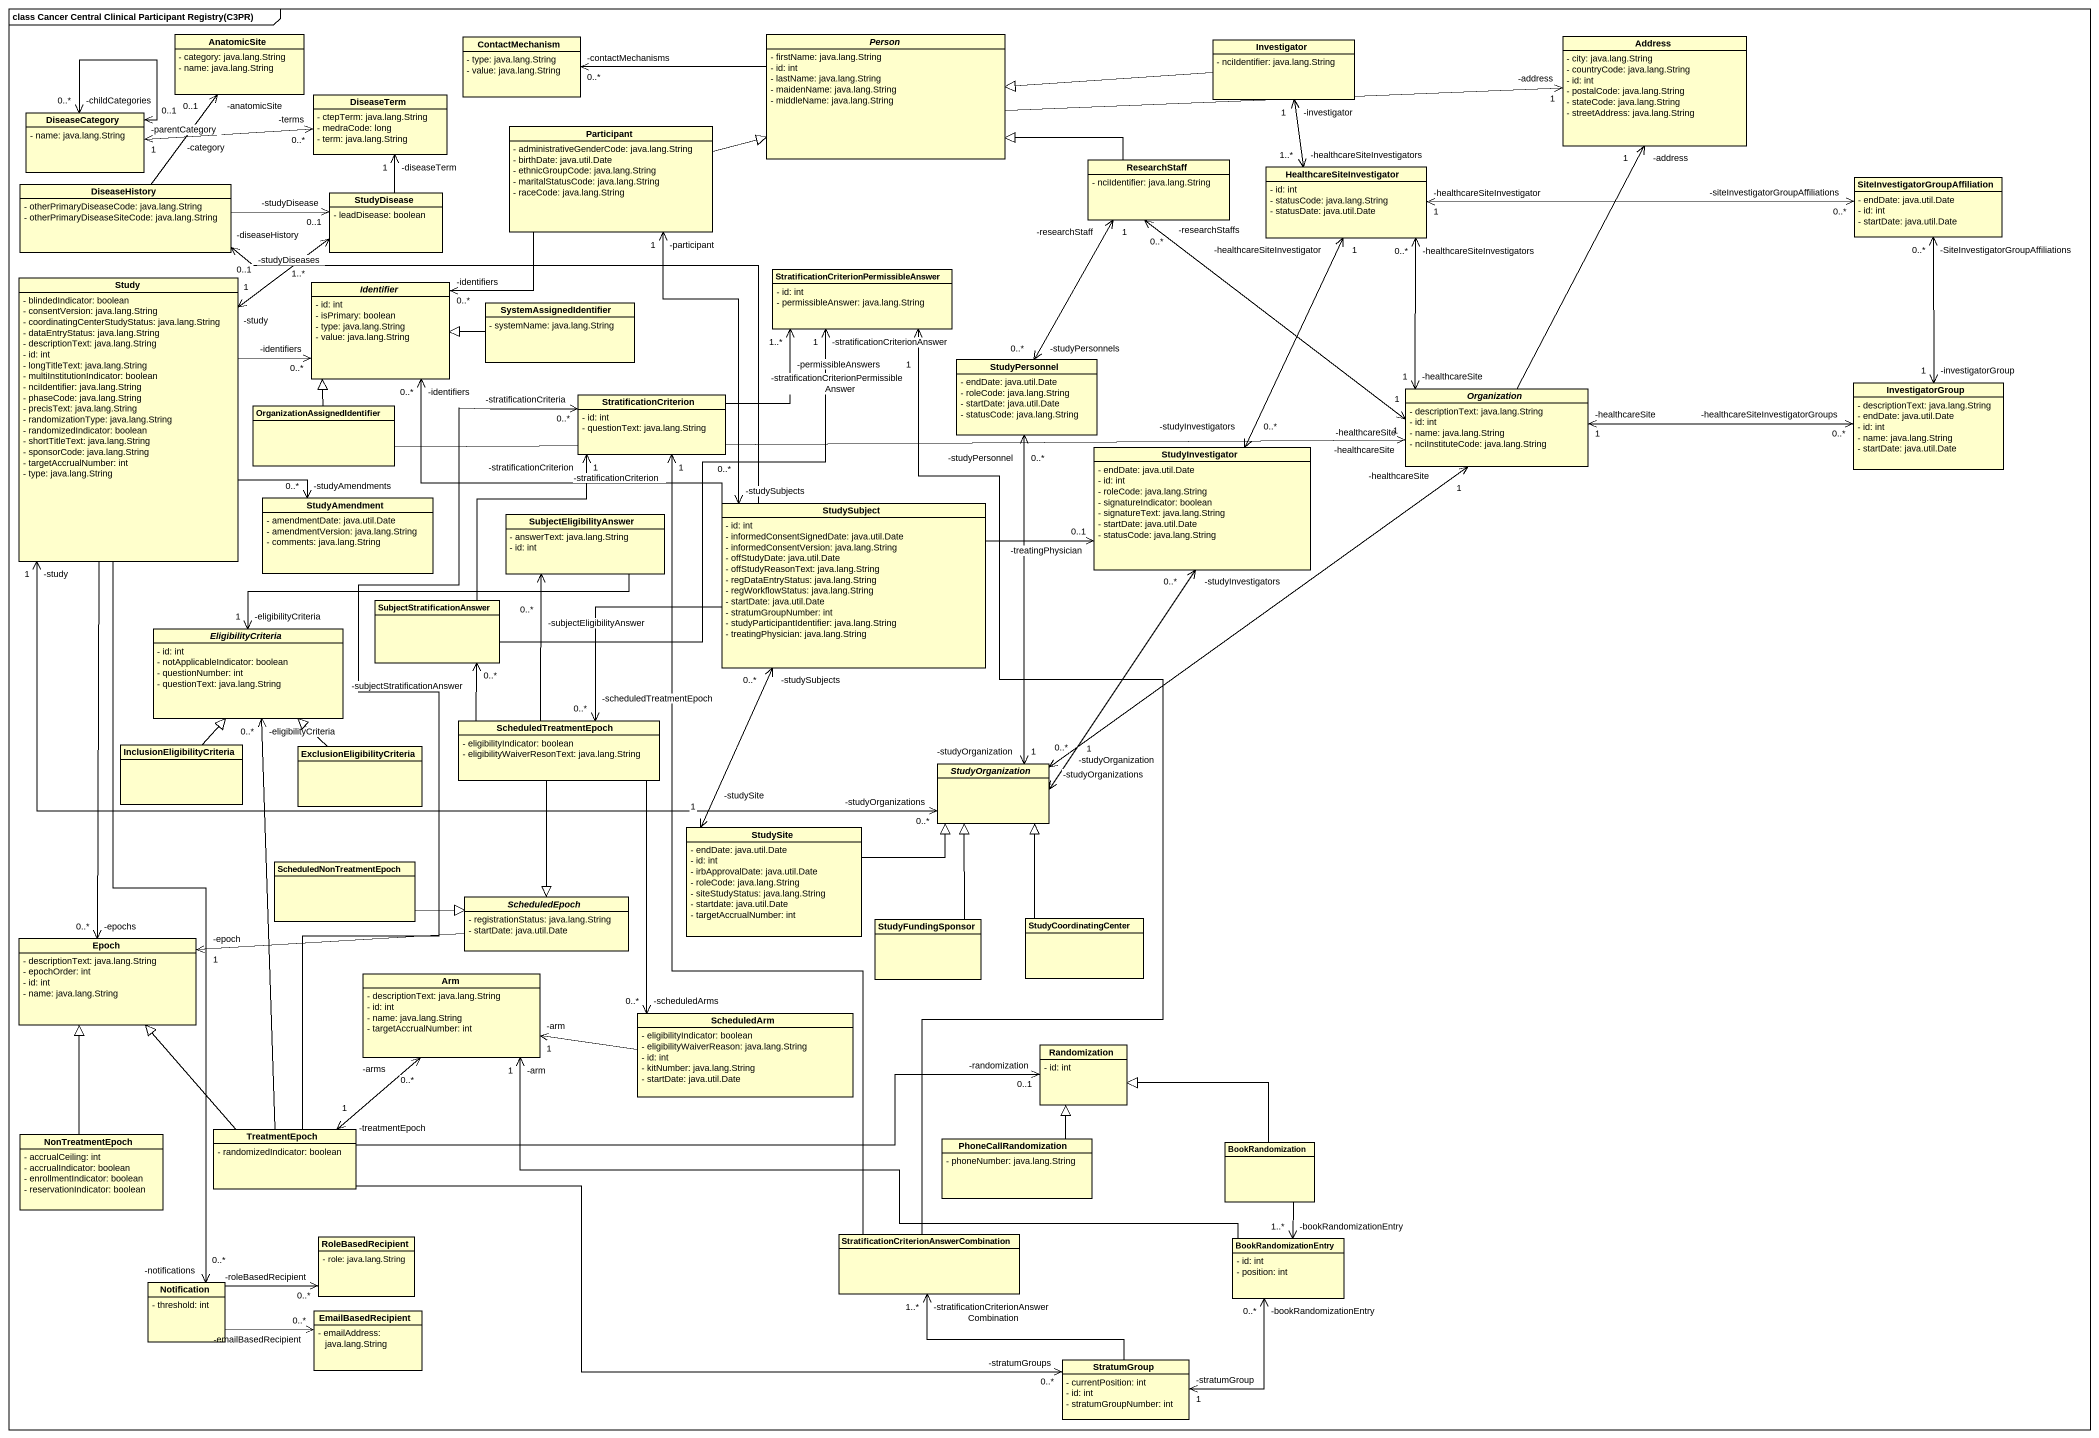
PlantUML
@startuml
mainframe class Cancer Central Clinical Participant Registry(C3PR)
hide circle
hide empty members
skinparam classAttributeIconSize 0
class AnatomicSite {
  - category: java.lang.String
  - name: java.lang.String
}
class ContactMechanism {
  - type: java.lang.String
  - value: java.lang.String
}
abstract class "Person" as Person_ {
  - firstName: java.lang.String
  - id: int
  - lastName: java.lang.String
  - maidenName: java.lang.String
  - middleName: java.lang.String
}
class Investigator {
  - nciIdentifier: java.lang.String
}
class Address {
  - city: java.lang.String
  - countryCode: java.lang.String
  - id: int
  - postalCode: java.lang.String
  - stateCode: java.lang.String
  - streetAddress: java.lang.String
}
class DiseaseCategory {
  - name: java.lang.String
}
class DiseaseTerm {
  - ctepTerm: java.lang.String
  - medraCode: long
  - term: java.lang.String
}
class "Participant" as Participant_ {
  - administrativeGenderCode: java.lang.String
  - birthDate: java.util.Date
  - ethnicGroupCode: java.lang.String
  - maritalStatusCode: java.lang.String
  - raceCode: java.lang.String
}
class ResearchStaff {
  - nciIdentifier: java.lang.String
}
class HealthcareSiteInvestigator {
  - id: int
  - statusCode: java.lang.String
  - statusDate: java.util.Date
}
class DiseaseHistory {
  - otherPrimaryDiseaseCode: java.lang.String
  - otherPrimaryDiseaseSiteCode: java.lang.String
}
class StudyDisease {
  - leadDisease: boolean
}
class "SiteInvestigatorGroupAffiliation" as SiteInvestigatorGroupAffilia {
  - endDate: java.util.Date
  - id: int
  - startDate: java.util.Date
}
class Study {
  - blindedIndicator: boolean
  - consentVersion: java.lang.String
  - coordinatingCenterStudyStatus: java.lang.String
  - dataEntryStatus: java.lang.String
  - descriptionText: java.lang.String
  - id: int
  - longTitleText: java.lang.String
  - multiInstitutionIndicator: boolean
  - nciIdentifier: java.lang.String
  - phaseCode: java.lang.String
  - precisText: java.lang.String
  - randomizationType: java.lang.String
  - randomizedIndicator: boolean
  - shortTitleText: java.lang.String
  - sponsorCode: java.lang.String
  - targetAccrualNumber: int
  - type: java.lang.String
}
abstract class Identifier {
  - id: int
  - isPrimary: boolean
  - type: java.lang.String
  - value: java.lang.String
}
class "StratificationCriterionPermissibleAnswer" as StratificationCriterionPermi {
  - id: int
  - permissibleAnswer: java.lang.String
}
class SystemAssignedIdentifier {
  - systemName: java.lang.String
}
class StudyPersonnel {
  - endDate: java.util.Date
  - roleCode: java.lang.String
  - startDate: java.util.Date
  - statusCode: java.lang.String
}
class StratificationCriterion {
  - id: int
  - questionText: java.lang.String
}
abstract class Organization {
  - descriptionText: java.lang.String
  - id: int
  - name: java.lang.String
  - nciInstituteCode: java.lang.String
}
class InvestigatorGroup {
  - descriptionText: java.lang.String
  - endDate: java.util.Date
  - id: int
  - name: java.lang.String
  - startDate: java.util.Date
}
class "OrganizationAssignedIdentifier" as OrganizationAssignedIdentifi
class StudyInvestigator {
  - endDate: java.util.Date
  - id: int
  - roleCode: java.lang.String
  - signatureIndicator: boolean
  - signatureText: java.lang.String
  - startDate: java.util.Date
  - statusCode: java.lang.String
}
class StudyAmendment {
  - amendmentDate: java.util.Date
  - amendmentVersion: java.lang.String
  - comments: java.lang.String
}
class SubjectEligibilityAnswer {
  - answerText: java.lang.String
  - id: int
}
class StudySubject {
  - id: int
  - informedConsentSignedDate: java.util.Date
  - informedConsentVersion: java.lang.String
  - offStudyDate: java.util.Date
  - offStudyReasonText: java.lang.String
  - regDataEntryStatus: java.lang.String
  - regWorkflowStatus: java.lang.String
  - startDate: java.util.Date
  - stratumGroupNumber: int
  - studyParticipantIdentifier: java.lang.String
  - treatingPhysician: java.lang.String
}
abstract class EligibilityCriteria {
  - id: int
  - notApplicableIndicator: boolean
  - questionNumber: int
  - questionText: java.lang.String
}
class SubjectStratificationAnswer
class InclusionEligibilityCriteria
class ExclusionEligibilityCriteria
class ScheduledTreatmentEpoch {
  - eligibilityIndicator: boolean
  - eligibilityWaiverResonText: java.lang.String
}
abstract class StudyOrganization
class StudySite {
  - endDate: java.util.Date
  - id: int
  - irbApprovalDate: java.util.Date
  - roleCode: java.lang.String
  - siteStudyStatus: java.lang.String
  - startdate: java.util.Date
  - targetAccrualNumber: int
}
class ScheduledNonTreatmentEpoch
abstract class ScheduledEpoch {
  - registrationStatus: java.lang.String
  - startDate: java.util.Date
}
class Epoch {
  - descriptionText: java.lang.String
  - epochOrder: int
  - id: int
  - name: java.lang.String
}
class StudyFundingSponsor
class StudyCoordinatingCenter
class Arm {
  - descriptionText: java.lang.String
  - id: int
  - name: java.lang.String
  - targetAccrualNumber: int
}
class ScheduledArm {
  - eligibilityIndicator: boolean
  - eligibilityWaiverReason: java.lang.String
  - id: int
  - kitNumber: java.lang.String
  - startDate: java.util.Date
}
class Randomization {
  - id: int
}
class NonTreatmentEpoch {
  - accrualCeiling: int
  - accrualIndicator: boolean
  - enrollmentIndicator: boolean
  - reservationIndicator: boolean
}
class TreatmentEpoch {
  - randomizedIndicator: boolean
}
class PhoneCallRandomization {
  - phoneNumber: java.lang.String
}
class BookRandomization
class RoleBasedRecipient {
  - role: java.lang.String
}
class "StratificationCriterionAnswerCombination" as StratificationCriterionAnswe
class BookRandomizationEntry {
  - id: int
  - position: int
}
class Notification {
  - threshold: int
}
class EmailBasedRecipient {
  - emailAddress: java.lang.String
}
class StratumGroup {
  - currentPosition: int
  - id: int
  - stratumGroupNumber: int
}
Person_ -left-> "-contactMechanisms\n0..*" ContactMechanism
Person_ -right-> "-address\n1" Address
Investigator -left-|> Person_
Investigator "-investigator\n1" <--> "-healthcareSiteInvestigators\n1..*" HealthcareSiteInvestigator
DiseaseCategory "-parentCategory\n0..1" <--> "-childCategories\n0..*" DiseaseCategory
DiseaseCategory "-category\n1" <-right-> "-terms\n0..*" DiseaseTerm
Participant_ -right-|> Person_
Participant_ --> "-identifiers\n0..*" Identifier
ResearchStaff -left-|> Person_
ResearchStaff "-researchStaff\n1" <--> "-studyPersonnels\n0..*" StudyPersonnel
ResearchStaff "-researchStaffs\n0..*" <--> "-healthcareSite\n1" Organization
HealthcareSiteInvestigator "-healthcareSiteInvestigator\n1" <--> "-studyInvestigators\n0..*" StudyInvestigator
DiseaseHistory -up-> "-anatomicSite\n0..1" AnatomicSite
DiseaseHistory -right-> "-studyDisease\n0..1" StudyDisease
StudyDisease -up-> "-diseaseTerm\n1" DiseaseTerm
StudyDisease "-studyDiseases\n1..*" <--> "-study\n1" Study
SiteInvestigatorGroupAffilia "-siteInvestigatorGroupAffiliations\n0..*" <-left-> "-healthcareSiteInvestigator\n1" HealthcareSiteInvestigator
SiteInvestigatorGroupAffilia "-SiteInvestigatorGroupAffiliations\n0..*" <--> "-investigatorGroup\n1" InvestigatorGroup
Study -right-> "-identifiers\n0..*" Identifier
Study -right-> "-studyAmendments\n0..*" StudyAmendment
Study "-study\n1" <-right-> "-studyOrganizations\n0..*" StudyOrganization
Study --> "-epochs\n0..*" Epoch
Study --> "-notifications\n0..*" Notification
StratificationCriterionPermi "-stratificationCriterionPermissibleAnswer\n1" <-- StratificationCriterionAnswe
SystemAssignedIdentifier -left-|> Identifier
StratificationCriterion -right-> "-permissibleAnswers\n1..*" StratificationCriterionPermi
StratificationCriterion "-stratificationCriterion\n1" <-- StratificationCriterionAnswe
Organization -up-> "-address\n1" Address
Organization "-healthcareSite\n1" <-up-> "-healthcareSiteInvestigators\n0..*" HealthcareSiteInvestigator
Organization "-healthcareSite\n1" <-right-> "-healthcareSiteInvestigatorGroups\n0..*" InvestigatorGroup
OrganizationAssignedIdentifi -up-|> Identifier
OrganizationAssignedIdentifi -right-> "-healthcareSite\n1" Organization
StudyInvestigator "-studyInvestigators\n0..*" <--> "-studyOrganization\n1" StudyOrganization
SubjectEligibilityAnswer -left-> "-eligibilityCriteria\n1" EligibilityCriteria
StudySubject "-studySubjects\n0..*" <-up-> "-participant\n1" Participant_
StudySubject -left-> "-diseaseHistory\n0..1" DiseaseHistory
StudySubject -left-> "-identifiers\n0..*" Identifier
StudySubject -right-> "-treatingPhysician\n0..1" StudyInvestigator
StudySubject -left-> "-scheduledTreatmentEpoch\n0..*" ScheduledTreatmentEpoch
StudySubject "-studySubjects\n0..*" <--> "-studySite\n1" StudySite
SubjectStratificationAnswer -up-> "-stratificationCriterionAnswer\n1" StratificationCriterionPermi
SubjectStratificationAnswer -up-> "-stratificationCriterion\n1" StratificationCriterion
InclusionEligibilityCriteria -up-|> EligibilityCriteria
ExclusionEligibilityCriteria -up-|> EligibilityCriteria
ScheduledTreatmentEpoch -up-> "-subjectEligibilityAnswer\n0..*" SubjectEligibilityAnswer
ScheduledTreatmentEpoch -up-> "-subjectStratificationAnswer\n0..*" SubjectStratificationAnswer
ScheduledTreatmentEpoch --|> ScheduledEpoch
StudyOrganization "-studyOrganization\n1" <-up-> "-studyPersonnel\n0..*" StudyPersonnel
StudyOrganization "-studyOrganizations\n0..*" <-up-> "-healthcareSite\n1" Organization
StudySite -right-|> StudyOrganization
ScheduledNonTreatmentEpoch -right-|> ScheduledEpoch
ScheduledEpoch -left-> "-epoch\n1" Epoch
StudyFundingSponsor -up-|> StudyOrganization
StudyCoordinatingCenter -up-|> StudyOrganization
ScheduledArm "-scheduledArms\n0..*" <-up- ScheduledTreatmentEpoch
ScheduledArm -left-> "-arm\n1" Arm
NonTreatmentEpoch -up-|> Epoch
TreatmentEpoch -up-> "-stratificationCriteria\n0..*" StratificationCriterion
TreatmentEpoch -up-> "-eligibilityCriteria\n0..*" EligibilityCriteria
TreatmentEpoch -up-|> Epoch
TreatmentEpoch "-treatmentEpoch\n1" <-up-> "-arms\n0..*" Arm
TreatmentEpoch -right-> "-randomization\n0..1" Randomization
TreatmentEpoch -right-> "-stratumGroups\n0..*" StratumGroup
PhoneCallRandomization -up-|> Randomization
BookRandomization -left-|> Randomization
BookRandomization --> "-bookRandomizationEntry\n1..*" BookRandomizationEntry
BookRandomizationEntry -left-> "-arm\n1" Arm
Notification -right-> "-roleBasedRecipient\n0..*" RoleBasedRecipient
Notification -right-> "-emailBasedRecipient\n0..*" EmailBasedRecipient
StratumGroup -up-> "-stratificationCriterionAnswerCombination\n1..*" StratificationCriterionAnswe
StratumGroup "-stratumGroup\n1" <-up-> "-bookRandomizationEntry\n0..*" BookRandomizationEntry
@enduml
